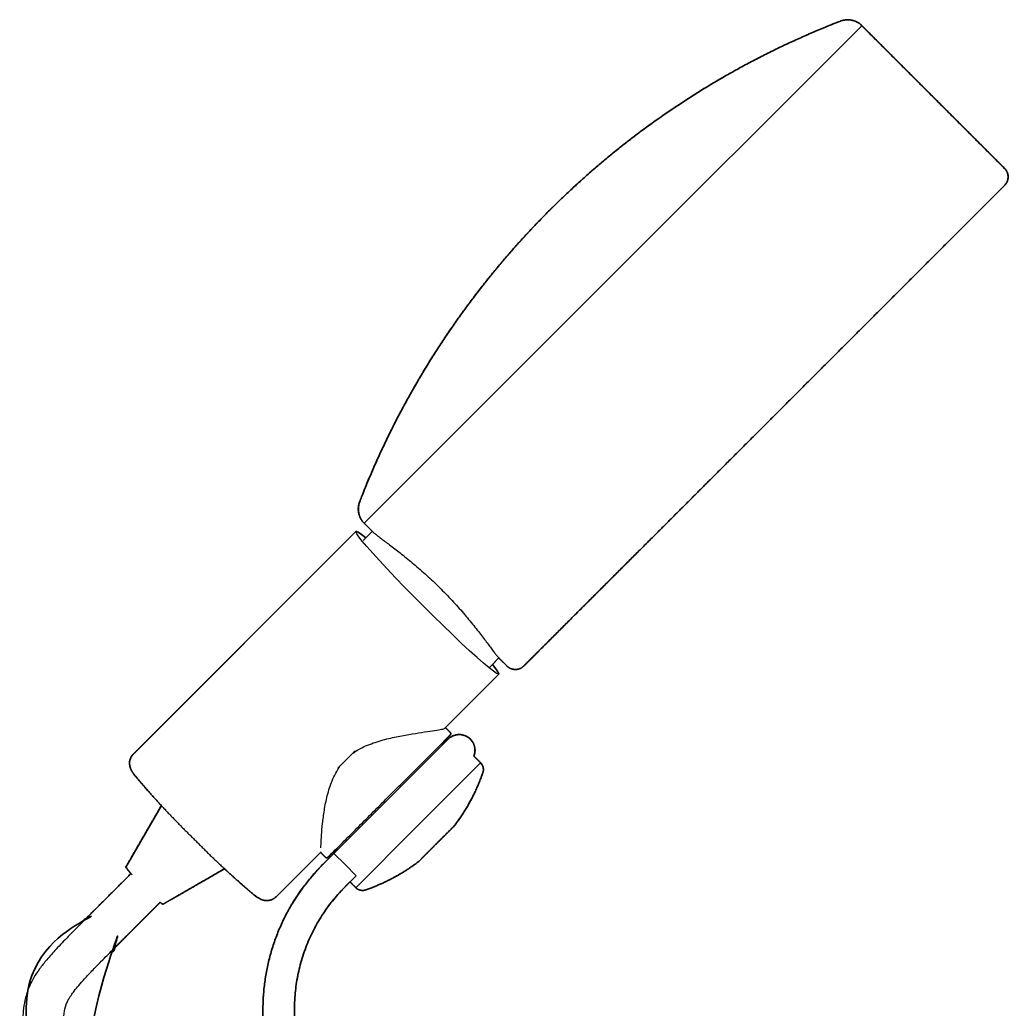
# Model space of a CAD drawing. Header units: millimetres. Extents: x 0 to 584, y -642 to 254.
# Drawn here: x 427.1 to 583.8, y 96.4 to 253.3 of the extents above; entities that cross this region are included whole.
import ezdxf

# ---------------------------------------------------------------- set-up
doc = ezdxf.new("R2010")
doc.units = ezdxf.units.MM
doc.layers.add('Blocks', color=7, linetype='Continuous')
doc.layers.add('Blocks$Inner', color=7, linetype='Continuous', lineweight=25, true_color=0x007f00)
doc.layers.add('Blocks$Outline', color=7, linetype='Continuous', lineweight=35, true_color=0xff3f3f)

# ---------------------------------------------------------------- blocks, each defined once
blk = doc.blocks.new('Cupola Clip Table Lamp Side')
at = {"layer": 'Blocks$Inner'}
for p, q in [((14.27, 229.7), (-8.35, 252.33)), ((-87.27, 173.42), (-86, 172.15)), ((-88.57, 172.11), (-123.88, 136.81)), ((-85.99, 172.14), (-87.45, 170.69)), ((-67.37, 150.61), (-65.91, 152.06)), ((-65.9, 152.05), (-64.64, 150.79)), ((-74.54, 140.89), (-65.94, 149.49)), ((-68.81, 135.43), (-69.87, 136.5)), ((-119.43, 128.65), (-125.05, 118.9)), ((-101.25, 114.18), (-94.1, 121.32)), ((-124.23, 117.87), (-131.73, 110.37)), ((-127.14, 105.77), (-119.6, 113.31))]:
    blk.add_line(p, q, dxfattribs=at)
for points in [[(-8.35, 252.33), (-49.84, 210.84), (-87.27, 173.42)], [(-61.95, 150.79), (-25.8, 186.94), (14.27, 227.01)], [(-66.95, 151.03), (-66.94, 151.02), (-66.4, 150.33), (-66.06, 149.84), (-65.93, 149.55), (-65.94, 149.49), (-66.3, 149.6), (-66.79, 149.94), (-67.48, 150.49), (-68.35, 151.22), (-69.38, 152.13), (-70.57, 153.21), (-71.87, 154.42), (-73.28, 155.76), (-74.76, 157.19), (-76.29, 158.68), (-77.84, 160.22), (-79.37, 161.76), (-80.87, 163.29), (-82.3, 164.77), (-83.63, 166.18), (-84.85, 167.49), (-85.92, 168.67), (-86.83, 169.71), (-87.57, 170.58), (-88.11, 171.27), (-88.45, 171.76), (-88.57, 172.11), (-88.5, 172.13), (-88.21, 172), (-87.72, 171.66), (-87.03, 171.11), (-87.03, 171.11)], [(-73.97, 139.18), (-87.3, 125.84), (-92.08, 121.07), (-93.79, 119.36)], [(-74.84, 138.31), (-74.74, 138.59), (-74.58, 138.91)], [(-90.47, 135.56), (-90.12, 135.92), (-89.76, 136.28)], [(-88.61, 115.63), (-79.22, 125.02), (-68.81, 135.43)], [(-78.62, 119.79), (-75.94, 122.47), (-72.97, 125.44), (-72.97, 125.45)], [(-92.08, 121.41), (-91.77, 121.56), (-91.48, 121.66)], [(-90.25, 115.82), (-88.54, 117.53), (-90.31, 119.3), (-92.08, 121.07)], [(-119.15, 113.01), (-109.41, 118.63)]]:
    blk.add_lwpolyline(points, dxfattribs=at)
for centre, radius, start, end in [((36.25, 128.81), 133.2, 111.133, 135), ((-10.62, 250.07), 3.2, 45, 111.133), ((12.93, 228.36), 1.9, 315, 45), ((36.25, 128.81), 133.2, 135, 158.867), ((-85, 175.68), 3.2, 158.867, 225), ((-63.3, 152.13), 1.9, 225, 315), ((-72.2, 137.41), 2.5, 45, 135), ((-72.2, 137.41), 2.5, 338.5782, 45), ((-69.87, 134.37), 1.5, 341.0144, 45), ((-96.82, 143.64), 30, 322.6623, 341.0144), ((-70.79, 96.35), 32.53, 135, 180), ((-119.24, 122.59), 6.88, 212.359, 225.8093), ((-118.9, 113.86), 0.882, 218.1078, 253.6485)]:
    blk.add_arc(centre, radius, start, end, dxfattribs=at)
at = {"layer": 'Blocks$Inner', "extrusion": (0, 0, -1)}
blk.add_arc((70.79, 96.35), 27.53, 0, 45, dxfattribs=at)
at = {"layer": 'Blocks$Inner'}
for points, knots in [([(-86, 172.15), (-85.93, 172.08), (-85.77, 171.94), (-85.4, 171.63), (-84.92, 171.26), (-84.33, 170.81), (-83.63, 170.29), (-82.86, 169.71), (-82.02, 169.07), (-81.1, 168.35), (-80.15, 167.57), (-79.15, 166.74), (-78.15, 165.87), (-77.11, 164.94), (-76.09, 163.98), (-75.41, 163.31), (-75.08, 162.98)], [267.703697, 267.703697, 267.703697, 267.703697, 267.77243, 267.845491, 267.913502, 267.988289, 268.059753, 268.131663, 268.203013, 268.274342, 268.349832, 268.417771, 268.490975, 268.560753, 268.632745, 268.703697, 268.703697, 268.703697, 268.703697]), ([(-75.08, 162.98), (-74.41, 162.3), (-73.42, 161.28), (-72.18, 159.91), (-71.32, 158.91), (-70.48, 157.91), (-69.71, 156.95), (-68.99, 156.03), (-68.34, 155.19), (-67.76, 154.42), (-67.24, 153.73), (-66.8, 153.14), (-66.42, 152.65), (-66.12, 152.28), (-65.97, 152.13), (-65.9, 152.05)], [268.703697, 268.703697, 268.703697, 268.703697, 268.846922, 268.916508, 268.989488, 269.057459, 269.132968, 269.204213, 269.275734, 269.34767, 269.419046, 269.494127, 269.562375, 269.635328, 269.703697, 269.703697, 269.703697, 269.703697]), ([(-89.08, 136.95), (-88.72, 137.19), (-87.96, 137.69), (-86.76, 138.24), (-85.51, 138.7), (-83.88, 139.18), (-81.86, 139.63), (-79.63, 140.03), (-77.64, 140.33), (-75.99, 140.57), (-74.95, 140.75), (-74.48, 140.85), (-74.56, 140.87)], [4.01315, 4.01315, 4.01315, 4.01315, 4.073763, 4.138902, 4.199243, 4.26379, 4.38853, 4.513376, 4.638113, 4.763173, 4.890326, 5.01315, 5.01315, 5.01315, 5.01315]), ([(-123.86, 136.82), (-123.87, 136.82), (-124.07, 136.67), (-124.3, 136.25), (-124.48, 135.66), (-124.48, 135.14), (-124.39, 134.72), (-124.26, 134.39), (-124.1, 134.08), (-123.87, 133.73), (-123.63, 133.41), (-123.33, 133.05)], [0, 0, 0, 0, 0.002408, 0.114283, 0.2071929, 0.2916172, 0.3750645, 0.4675089, 0.5857665, 0.7674977, 1, 1, 1, 1]), ([(-89.76, 136.28), (-89.69, 136.35), (-89.55, 136.49), (-89.36, 136.68), (-89.19, 136.85), (-89.05, 136.98), (-88.94, 137.09), (-88.86, 137.17), (-88.8, 137.24), (-88.75, 137.28), (-88.73, 137.31), (-88.73, 137.3), (-88.78, 137.26), (-88.85, 137.19), (-88.96, 137.08), (-89.04, 137), (-89.08, 136.95)], [3.01315, 3.01315, 3.01315, 3.01315, 3.160679, 3.29305, 3.410484, 3.513293, 3.580291, 3.638388, 3.686359, 3.720574, 3.743624, 3.763199, 3.793887, 3.844101, 3.916881, 4.01315, 4.01315, 4.01315, 4.01315]), ([(-91.11, 134.92), (-91.16, 134.87), (-91.24, 134.79), (-91.35, 134.69), (-91.42, 134.61), (-91.46, 134.57), (-91.47, 134.56), (-91.47, 134.56), (-91.46, 134.57), (-91.42, 134.61), (-91.33, 134.71), (-91.14, 134.89), (-90.85, 135.19), (-90.61, 135.43), (-90.47, 135.56)], [1, 1, 1, 1, 1.095693, 1.16852, 1.219457, 1.251541, 1.259376, 1.268409, 1.284995, 1.314426, 1.377144, 1.502254, 1.720394, 2, 2, 2, 2]), ([(-94.12, 121.94), (-94.12, 121.95), (-94.13, 122.1), (-94.11, 122.7), (-94.05, 123.9), (-93.89, 125.75), (-93.61, 127.88), (-93.24, 129.82), (-92.79, 131.41), (-92.25, 133.02), (-91.57, 134.16), (-91.11, 134.92)], [0, 0, 0, 0, 0.011996, 0.090336, 0.24161, 0.393358, 0.544589, 0.696456, 0.774678, 0.847829, 1, 1, 1, 1]), ([(-105.17, 114.85), (-104.94, 114.66), (-104.62, 114.39), (-104.26, 114.14), (-103.84, 113.88), (-103.46, 113.7), (-102.99, 113.58), (-102.43, 113.57), (-101.8, 113.74), (-101.45, 114.02), (-101.25, 114.18)], [26.738858, 26.738858, 26.738858, 26.738858, 26.804569, 27.086451, 27.253281, 27.373116, 27.459254, 27.547692, 27.642085, 27.738858, 27.738858, 27.738858, 27.738858]), ([(-131.73, 110.37), (-132.56, 109.54), (-134.03, 108.06), (-136, 106.01), (-137.52, 104.31), (-138.71, 102.82), (-139.63, 101.45), (-140.41, 99.95), (-140.98, 98.31), (-141.4, 96.04), (-141.44, 93.5), (-141.1, 90.8), (-140.57, 88.36), (-139.89, 86), (-138.56, 82.14), (-136.27, 76.82), (-132.95, 70.14), (-129.43, 63.42), (-125.93, 56.71), (-122.63, 50.09), (-120.32, 44.92), (-118.87, 41.24), (-117.98, 38.78), (-117.08, 35.96), (-116.33, 33.04), (-115.8, 30.14), (-115.52, 27.36), (-115.45, 24.24), (-115.56, 20.61), (-115.77, 16.23), (-115.82, 13.04), (-115.84, 11.28)], [10.608451, 10.608451, 10.608451, 10.608451, 10.640979, 10.666718, 10.687434, 10.704691, 10.719717, 10.733316, 10.751599, 10.767985, 10.797159, 10.821893, 10.843821, 10.866532, 10.890182, 10.95757, 11.027663, 11.097829, 11.168679, 11.238637, 11.303639, 11.326307, 11.348769, 11.376285, 11.408881, 11.432716, 11.458178, 11.486572, 11.519592, 11.559374, 11.608451, 11.608451, 11.608451, 11.608451]), ([(-109.34, 11.28), (-109.31, 13.26), (-109.25, 16.84), (-109, 21.79), (-108.95, 25.98), (-109.17, 29.61), (-109.64, 32.72), (-110.23, 35.43), (-110.9, 37.92), (-112.11, 41.8), (-114.14, 47.09), (-117.16, 53.7), (-120.46, 60.29), (-123.9, 66.86), (-127.32, 73.4), (-129.88, 78.59), (-131.55, 82.34), (-132.49, 84.62), (-133.36, 86.96), (-134.07, 89.23), (-134.61, 91.49), (-134.92, 93.6), (-134.91, 95.5), (-134.63, 96.88), (-134.21, 97.81), (-133.77, 98.53), (-133.2, 99.31), (-132.48, 100.18), (-131.54, 101.24), (-130.34, 102.52), (-128.85, 104.06), (-127.74, 105.17), (-127.14, 105.77)], [42.713989, 42.713989, 42.713989, 42.713989, 42.771825, 42.818726, 42.858873, 42.89411, 42.924897, 42.95064, 42.975244, 43.000328, 43.069341, 43.140623, 43.212658, 43.284688, 43.357569, 43.428458, 43.453617, 43.477703, 43.500536, 43.526591, 43.547098, 43.56841, 43.588692, 43.602289, 43.609193, 43.61845, 43.626858, 43.637656, 43.651279, 43.668188, 43.688897, 43.713989, 43.713989, 43.713989, 43.713989])]:
    blk.add_open_spline(points, degree=3, knots=knots, dxfattribs=at)
for points in [[(-83.82, 129.65), (-73.64, 139.84)], [(-73.64, 140.26), (-74.4, 141.03)], [(-93.01, 120.46), (-83.82, 129.65)], [(-94.2, 121.23), (-93.44, 120.46)], [(-89.52, 116.55), (-88.61, 115.63)]]:
    blk.add_open_spline(points, degree=1, dxfattribs=at)
for points, weights in [([(-73.64, 139.84), (-73.43, 140.05), (-73.64, 140.26)], [1, 0.707106781187, 1]), ([(-123.33, 133.05), (-119.14, 128.1), (-114.49, 123.57)], [1, 0.998844730379, 1]), ([(-114.49, 123.57), (-110.03, 119), (-105.17, 114.85)], [1, 0.998954856142, 1]), ([(-93.44, 120.46), (-93.23, 120.25), (-93.01, 120.46)], [1, 0.707106781187, 1]), ([(-87.06, 115.27), (-82.48, 116.85), (-78.62, 119.79)], [1, 0.987202995795, 1]), ([(-88.61, 115.63), (-87.94, 114.97), (-87.06, 115.27)], [1, 0.848114523879, 1])]:
    blk.add_rational_spline(points, weights, degree=2, dxfattribs=at)
at = {"layer": 'Blocks$Outline'}
for points in [[(-123.87, 136.81), (-88.57, 172.11)], [(-88.57, 172.11), (-88.5, 172.13), (-88.21, 172), (-87.72, 171.66), (-87.03, 171.11), (-87.03, 171.11)], [(-87.03, 171.11), (-85.99, 172.14)], [(-65.91, 152.06), (-66.95, 151.03)], [(-66.95, 151.03), (-66.94, 151.02), (-66.4, 150.33), (-66.06, 149.84), (-65.93, 149.55), (-65.94, 149.49)], [(-65.94, 149.49), (-74.4, 141.03)], [(-74.6, 138.88), (-74.74, 138.59), (-74.84, 138.31)], [(-94.2, 121.23), (-101.25, 114.18)], [(-91.48, 121.66), (-91.77, 121.56), (-92.06, 121.42)]]:
    blk.add_lwpolyline(points, dxfattribs=at)
for points, weights, degree, knots in [([(-85.99, 172.14), (-86, 172.15), (-86, 172.15), (-86, 172.15), (-86.42, 172.57), (-86.85, 172.99), (-87.27, 173.42), (-88.19, 174.34), (-88.46, 175.62), (-87.99, 176.83), (-81.27, 194.21), (-71.11, 209.82), (-57.93, 223), (-44.76, 236.17), (-29.15, 246.33), (-11.77, 253.05), (-10.55, 253.52), (-9.28, 253.25), (-8.35, 252.33), (-0.81, 244.79), (6.73, 237.24), (14.27, 229.7)], [1, 1, 1, 1, 1, 1, 1, 0.892025334473, 0.892025334473, 1, 0.985592135892, 0.985592135892, 1, 0.985592135892, 0.985592135892, 1, 0.892025334471, 0.892025334471, 1, 1, 1, 1], 3, [-267.706361, -267.706361, -267.706361, -267.706361, -267.703697, -267.703697, -267.703697, -265.915597, -265.915597, -265.915597, -262.222035, -262.222035, -262.222035, -206.736481, -206.736481, -206.736481, -151.250927, -151.250927, -151.250927, -147.557365, -147.557365, -147.557365, -115.557365, -115.557365, -115.557365, -115.557365]), ([(14.27, 229.7), (15.06, 228.91), (15.06, 227.8), (14.27, 227.01), (0.92, 213.66), (-12.44, 200.3), (-25.8, 186.94), (-31.89, 180.85), (-41.56, 171.18), (-53.61, 159.13), (-59.57, 153.17), (-61.95, 150.79), (-62.74, 150), (-63.85, 150), (-64.64, 150.79), (-65.06, 151.21), (-65.48, 151.63), (-65.9, 152.05), (-65.91, 152.06), (-65.91, 152.06), (-65.91, 152.06)], [1, 0.804737854124, 0.804737854124, 1, 1, 1, 1, 1, 1, 1, 1, 1, 0.804737854124, 0.804737854124, 1, 1, 1, 1, 1, 1, 1], 3, [-385.261062, -385.261062, -385.261062, -385.261062, -382.276549, -382.276549, -382.276549, -325.603988, -325.603988, -325.603988, -299.748891, -284.595669, -274.476549, -274.476549, -274.476549, -271.492036, -271.492036, -271.492036, -269.703697, -269.703697, -269.703697, -269.701082, -269.701082, -269.701082, -269.701082]), ([(-74.84, 138.31), (-74.55, 138.6), (-74.26, 138.89), (-73.97, 139.18), (-72.93, 140.21), (-71.47, 140.21), (-70.43, 139.18), (-69.71, 138.45), (-69.5, 137.45), (-69.87, 136.5), (-69.52, 136.14), (-69.16, 135.79), (-68.81, 135.43), (-68.39, 135.01), (-68.26, 134.44), (-68.45, 133.88), (-69.5, 130.84), (-71.02, 128), (-72.97, 125.45), (-72.97, 125.45), (-72.97, 125.44), (-72.97, 125.44), (-73.96, 124.45), (-74.95, 123.46), (-75.94, 122.47), (-76.83, 121.58), (-77.73, 120.69), (-78.62, 119.79)], [1, 1, 1, 1, 0.804737854124, 0.804737854124, 1, 0.891106684356, 0.891106684356, 1, 1, 1, 1, 0.89874301592, 0.89874301592, 1, 0.991468663863, 0.991468663863, 1, 1, 1, 1, 1, 1, 1, 1, 1, 1], 3, [-28.840575, -28.840575, -28.840575, -28.840575, -27.6106, -27.6106, -27.6106, -23.683609, -23.683609, -23.683609, -20.785411, -20.785411, -20.785411, -19.278987, -19.278987, -19.278987, -17.603847, -17.603847, -17.603847, -7.994705, -7.994705, -7.994705, -7.989409, -7.989409, -7.989409, -3.788949, -3.788949, -3.788949, 0, 0, 0, 0]), ([(-74.4, 141.03), (-74.02, 140.64), (-73.64, 140.26), (-73.43, 140.05), (-73.64, 139.84), (-74.12, 139.36), (-74.6, 138.88)], [1, 1, 1, 0.707106781187, 1, 1, 1], 2, [-30.227974, -30.227974, -30.227974, -29.285226, -29.285226, -28.813987, -28.813987, -27.460498, -27.460498, -27.460498]), ([(-119.43, 128.64), (-120.76, 130.08), (-122.06, 131.55), (-123.33, 133.05), (-123.63, 133.41), (-123.87, 133.73), (-124.1, 134.08), (-124.26, 134.39), (-124.39, 134.72), (-124.48, 135.14), (-124.48, 135.66), (-124.3, 136.24), (-124.07, 136.67), (-123.88, 136.81), (-123.87, 136.81)], [0.999427255339, 0.999459427306, 0.999650342193, 1, 1, 1, 1, 1, 1, 1, 1, 1, 1, 1, 1], 3, [-6.889306, -6.889306, -6.889306, -6.889306, -1, -1, -1, -0.767498, -0.585767, -0.467509, -0.375065, -0.291617, -0.207193, -0.114283, -0.003221, -0.002415, -0.002415, -0.002415, -0.002415]), ([(-124.24, 117.86), (-124.69, 118.34), (-125.05, 118.9), (-122.24, 123.77), (-119.43, 128.64)], [0.99794525302, 0.994376296345, 1, 1, 1], 2, [-12.570668, -12.570668, -12.570668, -11.250989, -11.250989, -0.009315, -0.009315, -0.009315]), ([(-103.32, 10.25), (-103.32, 38.95), (-103.32, 67.65), (-103.32, 96.35), (-103.32, 105.1), (-99.97, 113.17), (-93.79, 119.36), (-93.22, 119.93), (-92.65, 120.5), (-92.08, 121.07), (-91.88, 121.27), (-91.68, 121.46), (-91.48, 121.66)], [1, 1, 1, 1, 0.949253021674, 0.949253021674, 1, 1, 1, 1, 1, 1, 1], 3, [-167.290093, -167.290093, -167.290093, -167.290093, -81.189123, -81.189123, -81.189123, -55.640121, -55.640121, -55.640121, -53.220121, -53.220121, -53.220121, -52.380626, -52.380626, -52.380626, -52.380626]), ([(-92.06, 121.42), (-92.54, 120.94), (-93.01, 120.46), (-93.23, 120.25), (-93.44, 120.46), (-93.82, 120.84), (-94.2, 121.23)], [1, 1, 1, 0.707106781187, 1, 1, 1], 2, [-2.767477, -2.767477, -2.767477, -1.413987, -1.413987, -0.942748, -0.942748, 0, 0, 0]), ([(-78.62, 119.79), (-82.48, 116.85), (-87.06, 115.27), (-87.94, 114.97), (-88.61, 115.63), (-89.07, 116.09), (-89.52, 116.55)], [1, 0.987202995795, 1, 0.848114523879, 1, 1, 1], 2, [-12.581994, -12.581994, -12.581994, -2.972852, -2.972852, -1.297712, -1.297712, 0, 0, 0]), ([(-108.32, -44.65), (-108.33, -44.93), (-108.53, -45.12), (-108.82, -45.12), (-108.99, -45.12), (-109.17, -45.12), (-109.34, -45.12), (-109.34, -74.56), (-109.34, -103.99), (-109.34, -133.42), (-111.51, -133.42), (-113.68, -133.42), (-115.84, -133.42), (-115.84, -85.19), (-115.84, -36.95), (-115.84, 11.28), (-115.82, 13.04), (-115.77, 16.23), (-115.56, 20.61), (-115.45, 24.24), (-115.52, 27.36), (-115.8, 30.14), (-116.33, 33.04), (-117.08, 35.96), (-117.98, 38.78), (-118.87, 41.24), (-120.32, 44.92), (-122.63, 50.09), (-125.93, 56.71), (-129.43, 63.42), (-132.95, 70.14), (-136.27, 76.82), (-138.56, 82.14), (-139.89, 86), (-140.57, 88.36), (-141.1, 90.8), (-141.44, 93.5), (-141.4, 96.04), (-140.98, 98.31), (-140.41, 99.95), (-139.63, 101.45), (-138.71, 102.82), (-137.52, 104.31), (-136, 106.01), (-134.03, 108.06), (-132.56, 109.54), (-131.73, 110.37), (-129.23, 112.87), (-126.74, 115.37), (-124.24, 117.86)], [0.982266230902, 0.804928539813, 0.810839796179, 1, 1, 1, 1, 1, 1, 1, 1, 1, 1, 1, 1, 1, 1, 1, 1, 1, 1, 1, 1, 1, 1, 1, 1, 1, 1, 1, 1, 1, 1, 1, 1, 1, 1, 1, 1, 1, 1, 1, 1, 1, 1, 1, 1, 1, 1, 1], 3, [-252.39967, -252.39967, -252.39967, -252.39967, -251.638816, -251.638816, -251.638816, -251.112671, -251.112671, -251.112671, -162.811784, -162.811784, -162.811784, -156.311784, -156.311784, -156.311784, -11.608451, -11.608451, -11.608451, -11.559374, -11.519592, -11.486572, -11.458178, -11.432716, -11.408881, -11.376285, -11.348769, -11.326307, -11.303639, -11.238637, -11.168679, -11.097829, -11.027663, -10.95757, -10.890182, -10.866532, -10.843821, -10.821893, -10.797159, -10.767985, -10.751599, -10.733316, -10.719717, -10.704691, -10.687434, -10.666718, -10.640979, -10.608451, -10.608451, -10.608451, -0.010867, -0.010867, -0.010867, -0.010867]), ([(-109.41, 118.63), (-112.66, 116.75), (-115.91, 114.88), (-119.15, 113.01), (-119.33, 113.06), (-119.48, 113.17), (-119.6, 113.31), (-122.11, 110.8), (-124.62, 108.29), (-127.14, 105.77), (-127.74, 105.17), (-128.85, 104.06), (-130.34, 102.52), (-131.54, 101.24), (-132.48, 100.18), (-133.2, 99.31), (-133.77, 98.53), (-134.21, 97.81), (-134.63, 96.88), (-134.91, 95.5), (-134.92, 93.6), (-134.61, 91.49), (-134.07, 89.23), (-133.36, 86.96), (-132.49, 84.62), (-131.55, 82.34), (-129.88, 78.59), (-127.32, 73.4), (-123.9, 66.86), (-120.46, 60.29), (-117.16, 53.7), (-114.14, 47.09), (-112.11, 41.8), (-110.9, 37.92), (-110.23, 35.43), (-109.64, 32.72), (-109.17, 29.61), (-108.95, 25.98), (-109, 21.79), (-109.25, 16.84), (-109.31, 13.26), (-109.34, 11.28), (-109.34, -2.52), (-109.34, -16.32), (-109.34, -30.12), (-109.17, -30.12), (-108.99, -30.12), (-108.82, -30.12), (-108.53, -30.12), (-108.33, -30.32), (-108.32, -30.6)], [1, 1, 1, 1, 0.968191541988, 0.968191541988, 1, 1, 1, 1, 1, 1, 1, 1, 1, 1, 1, 1, 1, 1, 1, 1, 1, 1, 1, 1, 1, 1, 1, 1, 1, 1, 1, 1, 1, 1, 1, 1, 1, 1, 1, 1, 1, 1, 1, 1, 1, 1, 0.810839796184, 0.804928539814, 0.982266230889], 3, [-66.163358, -66.163358, -66.163358, -66.163358, -54.920876, -54.920876, -54.920876, -54.373878, -54.373878, -54.373878, -43.713989, -43.713989, -43.713989, -43.688897, -43.668188, -43.651279, -43.637656, -43.626858, -43.61845, -43.609193, -43.602289, -43.588692, -43.56841, -43.547098, -43.526591, -43.500536, -43.477703, -43.453617, -43.428458, -43.357569, -43.284688, -43.212658, -43.140623, -43.069341, -43.000328, -42.975244, -42.95064, -42.924897, -42.89411, -42.858873, -42.818726, -42.771825, -42.713989, -42.713989, -42.713989, -1.311543, -1.311543, -1.311543, -0.785398, -0.785398, -0.785398, -0.024544, -0.024544, -0.024544, -0.024544]), ([(-101.25, 114.18), (-101.45, 114.02), (-101.8, 113.74), (-102.43, 113.57), (-102.99, 113.58), (-103.46, 113.7), (-103.84, 113.88), (-104.26, 114.14), (-104.62, 114.39), (-104.94, 114.66), (-105.17, 114.85), (-106.61, 116.08), (-108.02, 117.34), (-109.41, 118.63)], [1, 1, 1, 1, 1, 1, 1, 1, 1, 1, 1, 0.999689805748, 0.999517707998, 0.99948370675], 3, [-27.738858, -27.738858, -27.738858, -27.738858, -27.642085, -27.547692, -27.459254, -27.373116, -27.253281, -27.086451, -26.804569, -26.738858, -26.738858, -26.738858, -21.055215, -21.055215, -21.055215, -21.055215]), ([(-89.52, 116.55), (-89.89, 116.19), (-90.25, 115.82), (-98.32, 107.76), (-98.32, 96.35), (-98.32, 53.07), (-98.32, 9.78)], [1, 1, 1, 0.923879532511, 1, 1, 1], 2, [-224.051792, -224.051792, -224.051792, -223.022271, -223.022271, -201.40026, -201.40026, -114.826651, -114.826651, -114.826651])]:
    blk.add_rational_spline(points, weights, degree=degree, knots=knots, dxfattribs=at)

msp = doc.modelspace()

# ---------------------------------------------------------------- block references
at = {"layer": 'Blocks'}
msp.add_blockref('Cupola Clip Table Lamp Side', (568.93, 0), dxfattribs=at)

doc.saveas('drawing.dxf')
